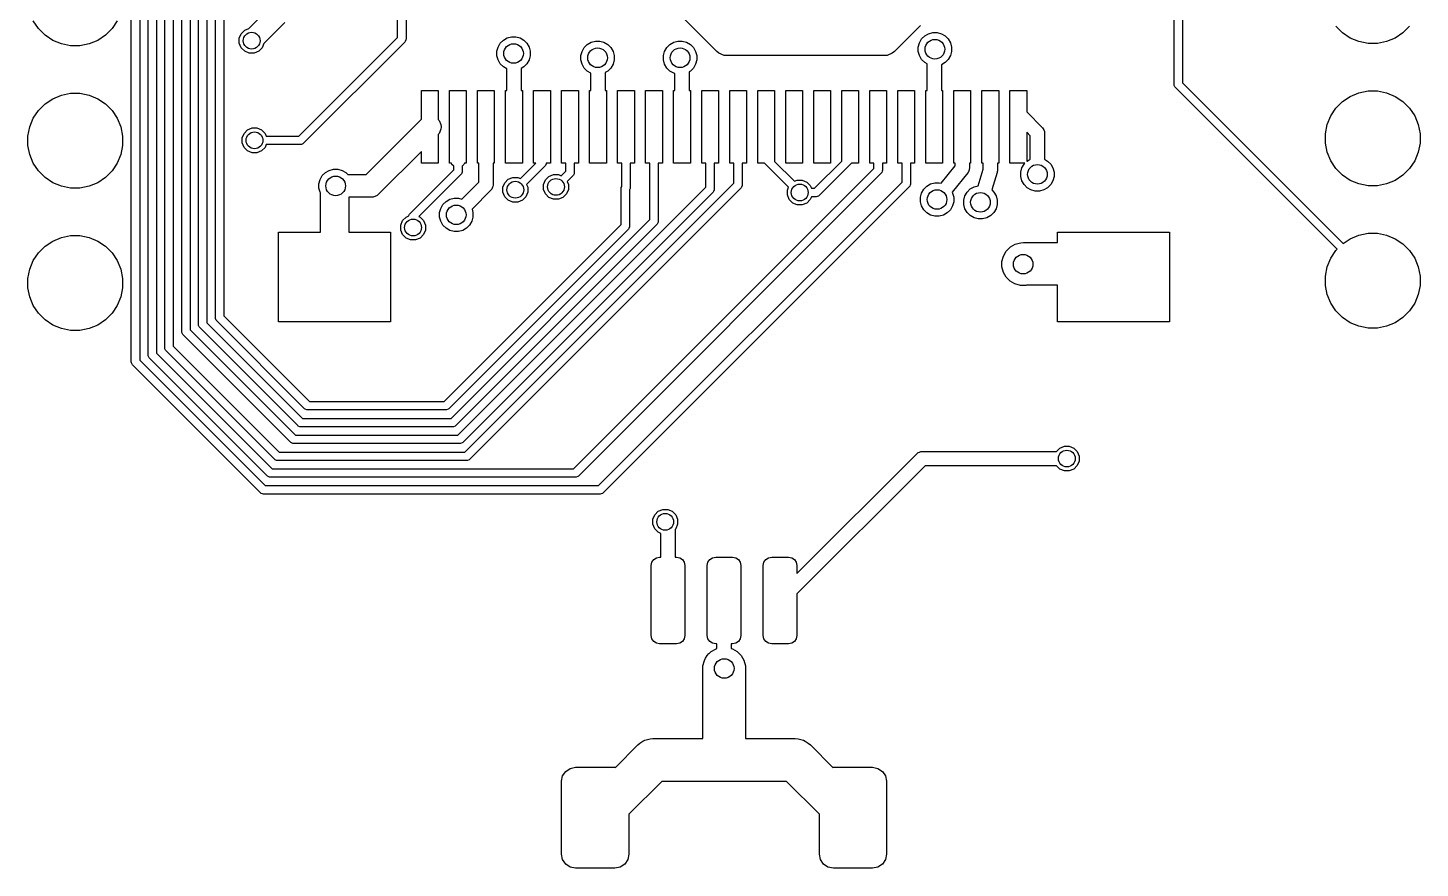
# Model space of a CAD drawing. Header units: inches. Extents: x 5.12 to 6.12, y -4.12 to -1.79.
# Drawn here: x 5.143 to 6.121, y -4.121 to -3.531 of the extents above; entities that cross this region are included whole.
import ezdxf

# ---------------------------------------------------------------- set-up
doc = ezdxf.new("R2010")
doc.units = ezdxf.units.IN
doc.header["$MEASUREMENT"] = 0
doc.layers.add('F.Cu', color=13, linetype='CONTINUOUS', true_color=0xc83434)

msp = doc.modelspace()

# ---------------------------------------------------------------- linework, layer by layer
at = {"layer": 'F.Cu', "linetype": 'CONTINUOUS'}
for p, q in [((5.21543, -3.76563), (5.21543, -3.11732)), ((5.22133, -3.11855), (5.22133, -3.7644)), ((5.22724, -3.76073), (5.22724, -3.12222)), ((5.23315, -3.12344), (5.23315, -3.75951)), ((5.23905, -3.75584), (5.23905, -3.12711)), ((5.24496, -3.12833), (5.24496, -3.75462)), ((5.25086, -3.74437), (5.25086, -3.15709)), ((5.25677, -3.15831), (5.25677, -3.74314)), ((5.26267, -3.73947), (5.26267, -3.16941)), ((5.26858, -3.17064), (5.26858, -3.73825)), ((5.27448, -3.73458), (5.27448, -3.19383)), ((5.28039, -3.19505), (5.28039, -3.73336)), ((5.40252, -3.53767), (5.40252, -3.39653)), ((5.40843, -3.39775), (5.40843, -3.5389)), ((5.94805, -3.57081), (5.94805, -3.40222)), ((5.95395, -3.401), (5.95395, -3.56959)), ((5.29795, -3.53145), (5.32339, -3.50601)), ((5.6268, -3.54759), (5.58309, -3.50388)), ((5.15019, -3.53149), (5.14655, -3.52603)), ((5.20557, -3.52603), (5.20193, -3.53149)), ((5.32339, -3.52722), (5.30855, -3.54205)), ((5.76988, -3.52929), (5.75159, -3.54759)), ((6.06637, -3.53447), (6.06173, -3.52984)), ((6.11347, -3.52984), (6.10883, -3.53447)), ((5.15483, -3.53613), (5.15019, -3.53149)), ((5.16028, -3.53977), (5.15483, -3.53613)), ((5.16634, -3.54228), (5.16028, -3.53977)), ((5.19183, -3.53977), (5.18577, -3.54228)), ((5.19729, -3.53613), (5.19183, -3.53977)), ((5.20193, -3.53149), (5.19729, -3.53613)), ((5.29131, -3.53827), (5.29263, -3.53508)), ((5.29131, -3.54173), (5.29131, -3.53827)), ((5.29263, -3.53508), (5.29508, -3.53263)), ((5.29508, -3.53263), (5.29795, -3.53145)), ((5.33315, -3.60705), (5.40252, -3.53767)), ((5.40793, -3.54054), (5.40756, -3.54099)), ((5.40837, -3.53947), (5.40793, -3.54054)), ((5.40843, -3.5389), (5.40837, -3.53947)), ((5.47463, -3.54181), (5.47681, -3.53963)), ((5.47681, -3.53963), (5.47948, -3.53809)), ((5.47948, -3.53809), (5.48246, -3.53729)), ((5.48246, -3.53729), (5.48554, -3.53729)), ((5.48554, -3.53729), (5.48852, -3.53809)), ((5.48852, -3.53809), (5.49119, -3.53963)), ((5.49119, -3.53963), (5.49337, -3.54181)), ((5.53848, -3.54109), (5.54146, -3.54029)), ((5.54146, -3.54029), (5.54454, -3.54029)), ((5.54454, -3.54029), (5.54752, -3.54109)), ((5.59648, -3.54109), (5.59946, -3.54029)), ((5.59946, -3.54029), (5.60254, -3.54029)), ((5.60254, -3.54029), (5.60552, -3.54109)), ((5.76909, -3.54148), (5.77063, -3.53881)), ((5.77063, -3.53881), (5.77281, -3.53663)), ((5.77281, -3.53663), (5.77548, -3.53509)), ((5.77548, -3.53509), (5.77846, -3.53429)), ((5.77846, -3.53429), (5.78154, -3.53429)), ((5.78154, -3.53429), (5.78452, -3.53509)), ((5.78452, -3.53509), (5.78719, -3.53663)), ((5.78719, -3.53663), (5.78937, -3.53881)), ((5.78937, -3.53881), (5.79091, -3.54148)), ((6.07182, -3.53812), (6.06637, -3.53447)), ((6.07788, -3.54063), (6.07182, -3.53812)), ((6.08432, -3.54191), (6.07788, -3.54063)), ((6.09731, -3.54063), (6.09088, -3.54191)), ((6.10337, -3.53812), (6.09731, -3.54063)), ((6.10883, -3.53447), (6.10337, -3.53812)), ((5.17278, -3.54356), (5.16634, -3.54228)), ((5.17934, -3.54356), (5.17278, -3.54356)), ((5.18577, -3.54228), (5.17934, -3.54356)), ((5.29263, -3.54492), (5.29131, -3.54173)), ((5.29508, -3.54737), (5.29263, -3.54492)), ((5.29827, -3.54869), (5.29508, -3.54737)), ((5.30173, -3.54869), (5.29827, -3.54869)), ((5.30492, -3.54737), (5.30173, -3.54869)), ((5.30737, -3.54492), (5.30492, -3.54737)), ((5.30855, -3.54205), (5.30737, -3.54492)), ((5.40756, -3.54099), (5.33646, -3.61209)), ((5.47229, -3.54746), (5.47309, -3.54448)), ((5.47229, -3.55054), (5.47229, -3.54746)), ((5.47309, -3.55352), (5.47229, -3.55054)), ((5.47309, -3.54448), (5.47463, -3.54181)), ((5.49337, -3.54181), (5.49491, -3.54448)), ((5.49491, -3.54448), (5.49571, -3.54746)), ((5.49571, -3.55054), (5.49491, -3.55352)), ((5.49571, -3.54746), (5.49571, -3.55054)), ((5.53129, -3.55046), (5.53209, -3.54748)), ((5.53129, -3.55354), (5.53129, -3.55046)), ((5.53209, -3.54748), (5.53363, -3.54481)), ((5.53363, -3.54481), (5.53581, -3.54263)), ((5.53581, -3.54263), (5.53848, -3.54109)), ((5.54752, -3.54109), (5.55019, -3.54263)), ((5.55019, -3.54263), (5.55237, -3.54481)), ((5.55237, -3.54481), (5.55391, -3.54748)), ((5.55391, -3.54748), (5.55471, -3.55046)), ((5.55471, -3.55046), (5.55471, -3.55354)), ((5.58929, -3.55046), (5.59009, -3.54748)), ((5.58929, -3.55354), (5.58929, -3.55046)), ((5.59009, -3.54748), (5.59163, -3.54481)), ((5.59163, -3.54481), (5.59381, -3.54263)), ((5.59381, -3.54263), (5.59648, -3.54109)), ((5.60552, -3.54109), (5.60819, -3.54263)), ((5.60819, -3.54263), (5.61037, -3.54481)), ((5.61037, -3.54481), (5.61191, -3.54748)), ((5.61191, -3.54748), (5.61271, -3.55046)), ((5.61271, -3.55046), (5.61271, -3.55354)), ((5.62831, -3.54883), (5.6268, -3.54759)), ((5.63192, -3.55033), (5.62831, -3.54883)), ((5.63387, -3.55052), (5.63192, -3.55033)), ((5.684, -3.55052), (5.63387, -3.55052)), ((5.74452, -3.55052), (5.684, -3.55052)), ((5.74647, -3.55033), (5.74452, -3.55052)), ((5.75007, -3.54883), (5.74647, -3.55033)), ((5.75159, -3.54759), (5.75007, -3.54883)), ((5.75007, -3.54883), (5.75007, -3.54883)), ((5.76829, -3.54446), (5.76909, -3.54148)), ((5.76829, -3.54754), (5.76829, -3.54446)), ((5.76909, -3.55052), (5.76829, -3.54754)), ((5.77063, -3.55319), (5.76909, -3.55052)), ((5.79091, -3.55052), (5.78937, -3.55319)), ((5.79091, -3.54148), (5.79171, -3.54446)), ((5.79171, -3.54754), (5.79091, -3.55052)), ((5.79171, -3.54446), (5.79171, -3.54754)), ((6.09088, -3.54191), (6.08432, -3.54191)), ((5.47463, -3.55619), (5.47309, -3.55352)), ((5.47681, -3.55837), (5.47463, -3.55619)), ((5.47925, -3.55978), (5.47681, -3.55837)), ((5.47925, -3.57494), (5.47925, -3.55978)), ((5.49119, -3.55837), (5.48925, -3.55949)), ((5.48925, -3.55949), (5.48925, -3.57494)), ((5.49337, -3.55619), (5.49119, -3.55837)), ((5.49491, -3.55352), (5.49337, -3.55619)), ((5.53209, -3.55652), (5.53129, -3.55354)), ((5.53363, -3.55919), (5.53209, -3.55652)), ((5.53581, -3.56137), (5.53363, -3.55919)), ((5.55237, -3.55919), (5.55019, -3.56137)), ((5.55391, -3.55652), (5.55237, -3.55919)), ((5.55471, -3.55354), (5.55391, -3.55652)), ((5.59009, -3.55652), (5.58929, -3.55354)), ((5.59163, -3.55919), (5.59009, -3.55652)), ((5.59381, -3.56137), (5.59163, -3.55919)), ((5.61037, -3.55919), (5.60819, -3.56137)), ((5.61191, -3.55652), (5.61037, -3.55919)), ((5.61271, -3.55354), (5.61191, -3.55652)), ((5.77281, -3.55537), (5.77063, -3.55319)), ((5.77453, -3.55636), (5.77281, -3.55537)), ((5.77453, -3.57494), (5.77453, -3.55636)), ((5.78719, -3.55537), (5.78453, -3.55691)), ((5.78453, -3.55691), (5.78453, -3.57494)), ((5.78937, -3.55319), (5.78719, -3.55537)), ((5.53831, -3.56281), (5.53581, -3.56137)), ((5.53831, -3.57494), (5.53831, -3.56281)), ((5.55019, -3.56137), (5.54831, -3.56246)), ((5.54831, -3.56246), (5.54831, -3.57494)), ((5.59648, -3.56291), (5.59381, -3.56137)), ((5.59736, -3.56315), (5.59648, -3.56291)), ((5.59736, -3.57494), (5.59736, -3.56315)), ((5.60819, -3.56137), (5.60736, -3.56185)), ((5.60736, -3.56185), (5.60736, -3.57494)), ((5.95395, -3.56959), (6.06681, -3.68244)), ((5.16028, -3.58075), (5.16634, -3.57824)), ((5.16634, -3.57824), (5.17278, -3.57696)), ((5.17278, -3.57696), (5.17934, -3.57696)), ((5.17934, -3.57696), (5.18577, -3.57824)), ((5.18577, -3.57824), (5.19183, -3.58075)), ((5.41929, -3.59512), (5.41929, -3.57494)), ((5.41929, -3.57494), (5.4311, -3.57494)), ((5.4311, -3.57494), (5.4311, -3.59547)), ((5.43898, -3.62612), (5.43898, -3.57494)), ((5.43898, -3.57494), (5.45079, -3.57494)), ((5.45079, -3.57494), (5.45079, -3.62612)), ((5.45866, -3.62612), (5.45866, -3.57494)), ((5.45866, -3.57494), (5.47047, -3.57494)), ((5.47047, -3.57494), (5.47047, -3.62612)), ((5.47835, -3.62612), (5.47835, -3.57494)), ((5.47835, -3.57494), (5.47925, -3.57494)), ((5.48925, -3.57494), (5.49016, -3.57494)), ((5.49016, -3.57494), (5.49016, -3.62612)), ((5.49803, -3.62612), (5.49803, -3.57494)), ((5.49803, -3.57494), (5.50984, -3.57494)), ((5.50984, -3.57494), (5.50984, -3.62612)), ((5.51772, -3.62612), (5.51772, -3.57494)), ((5.51772, -3.57494), (5.52953, -3.57494)), ((5.52953, -3.57494), (5.52953, -3.62612)), ((5.5374, -3.62612), (5.5374, -3.57494)), ((5.5374, -3.57494), (5.53831, -3.57494)), ((5.54831, -3.57494), (5.54921, -3.57494)), ((5.54921, -3.57494), (5.54921, -3.62612)), ((5.55709, -3.62612), (5.55709, -3.57494)), ((5.55709, -3.57494), (5.5689, -3.57494)), ((5.5689, -3.57494), (5.5689, -3.62612)), ((5.57677, -3.62612), (5.57677, -3.57494)), ((5.57677, -3.57494), (5.58858, -3.57494)), ((5.58858, -3.57494), (5.58858, -3.62612)), ((5.59646, -3.62612), (5.59646, -3.57494)), ((5.59646, -3.57494), (5.59736, -3.57494)), ((5.60736, -3.57494), (5.60827, -3.57494)), ((5.60827, -3.57494), (5.60827, -3.62612)), ((5.61614, -3.62612), (5.61614, -3.57494)), ((5.61614, -3.57494), (5.62795, -3.57494)), ((5.62795, -3.57494), (5.62795, -3.62612)), ((5.63583, -3.62612), (5.63583, -3.57494)), ((5.63583, -3.57494), (5.64764, -3.57494)), ((5.64764, -3.57494), (5.64764, -3.62612)), ((5.65551, -3.62612), (5.65551, -3.57494)), ((5.65551, -3.57494), (5.66732, -3.57494)), ((5.66732, -3.57494), (5.66732, -3.62476)), ((5.6752, -3.62612), (5.6752, -3.57494)), ((5.6752, -3.57494), (5.68701, -3.57494)), ((5.68701, -3.57494), (5.68701, -3.62612)), ((5.69488, -3.62612), (5.69488, -3.57494)), ((5.69488, -3.57494), (5.70669, -3.57494)), ((5.70669, -3.57494), (5.70669, -3.62612)), ((5.71457, -3.62454), (5.71457, -3.57494)), ((5.71457, -3.57494), (5.72638, -3.57494)), ((5.72638, -3.57494), (5.72638, -3.62612)), ((5.73425, -3.62612), (5.73425, -3.57494)), ((5.73425, -3.57494), (5.74606, -3.57494)), ((5.74606, -3.57494), (5.74606, -3.62612)), ((5.75394, -3.62612), (5.75394, -3.57494)), ((5.75394, -3.57494), (5.76575, -3.57494)), ((5.76575, -3.57494), (5.76575, -3.62612)), ((5.77362, -3.62612), (5.77362, -3.57494)), ((5.77362, -3.57494), (5.77453, -3.57494)), ((5.78453, -3.57494), (5.78543, -3.57494)), ((5.78543, -3.57494), (5.78543, -3.62612)), ((5.79331, -3.62612), (5.79331, -3.57494)), ((5.79331, -3.57494), (5.80512, -3.57494)), ((5.80512, -3.57494), (5.80512, -3.62612)), ((5.81299, -3.62612), (5.81299, -3.57494)), ((5.81299, -3.57494), (5.8248, -3.57494)), ((5.8248, -3.57494), (5.8248, -3.62612)), ((5.83268, -3.62612), (5.83268, -3.57494)), ((5.83268, -3.57494), (5.84449, -3.57494)), ((5.84449, -3.57494), (5.84449, -3.59009)), ((5.9481, -3.57139), (5.94805, -3.57081)), ((5.94854, -3.57245), (5.9481, -3.57139)), ((5.94891, -3.5729), (5.94854, -3.57245)), ((6.06256, -3.68655), (5.94891, -3.5729)), ((6.06637, -3.58274), (6.07182, -3.57909)), ((6.07182, -3.57909), (6.07788, -3.57658)), ((6.07788, -3.57658), (6.08432, -3.5753)), ((6.08432, -3.5753), (6.09088, -3.5753)), ((6.09088, -3.5753), (6.09731, -3.57658)), ((6.09731, -3.57658), (6.10337, -3.57909)), ((6.10337, -3.57909), (6.10883, -3.58274)), ((5.14655, -3.59448), (5.15019, -3.58903)), ((5.15019, -3.58903), (5.15483, -3.58439)), ((5.15483, -3.58439), (5.16028, -3.58075)), ((5.19183, -3.58075), (5.19729, -3.58439)), ((5.19729, -3.58439), (5.20193, -3.58903)), ((5.20193, -3.58903), (5.20557, -3.59448)), ((6.05809, -3.59283), (6.06173, -3.58738)), ((6.06173, -3.58738), (6.06637, -3.58274)), ((6.10883, -3.58274), (6.11347, -3.58738)), ((6.11347, -3.58738), (6.11711, -3.59283)), ((5.14404, -3.60054), (5.14655, -3.59448)), ((5.20557, -3.59448), (5.20808, -3.60054)), ((5.38041, -3.634), (5.41929, -3.59512)), ((5.4311, -3.59547), (5.43172, -3.59609)), ((5.43172, -3.59609), (5.43292, -3.59897)), ((5.43292, -3.59897), (5.43307, -3.60053)), ((5.84449, -3.59009), (5.85555, -3.60116)), ((6.05429, -3.60533), (6.05557, -3.59889)), ((6.05557, -3.59889), (6.05809, -3.59283)), ((6.11711, -3.59283), (6.11962, -3.59889)), ((6.11962, -3.59889), (6.1209, -3.60533)), ((5.14276, -3.60698), (5.14404, -3.60054)), ((5.14276, -3.61354), (5.14276, -3.60698)), ((5.20808, -3.60054), (5.20936, -3.60698)), ((5.20936, -3.60698), (5.20936, -3.61354)), ((5.29331, -3.60827), (5.29463, -3.60508)), ((5.29331, -3.61173), (5.29331, -3.60827)), ((5.29463, -3.60508), (5.29708, -3.60263)), ((5.29708, -3.60263), (5.30027, -3.60131)), ((5.30027, -3.60131), (5.30373, -3.60131)), ((5.30373, -3.60131), (5.30692, -3.60263)), ((5.30692, -3.60263), (5.30937, -3.60508)), ((5.30937, -3.60508), (5.31018, -3.60705)), ((5.31018, -3.60705), (5.33315, -3.60705)), ((5.43172, -3.6051), (5.4311, -3.60586)), ((5.4311, -3.60586), (5.4311, -3.62612)), ((5.43292, -3.60222), (5.43172, -3.6051)), ((5.43307, -3.60066), (5.43292, -3.60222)), ((5.43292, -3.60222), (5.43292, -3.60222)), ((5.43307, -3.60053), (5.43307, -3.60066)), ((5.84702, -3.60676), (5.84449, -3.60424)), ((5.84449, -3.60424), (5.84449, -3.62485)), ((5.84702, -3.62325), (5.84702, -3.60676)), ((5.85555, -3.60116), (5.85617, -3.60192)), ((5.85617, -3.60192), (5.85647, -3.60263)), ((5.85647, -3.60263), (5.85692, -3.60372)), ((5.85692, -3.60372), (5.85702, -3.60469)), ((5.85702, -3.60469), (5.85702, -3.62325)), ((6.05429, -3.61189), (6.05429, -3.60533)), ((6.1209, -3.60533), (6.1209, -3.61189)), ((5.14404, -3.61997), (5.14276, -3.61354)), ((5.20936, -3.61354), (5.20808, -3.61997)), ((5.29463, -3.61492), (5.29331, -3.61173)), ((5.29708, -3.61737), (5.29463, -3.61492)), ((5.30027, -3.61869), (5.29708, -3.61737)), ((5.30373, -3.61869), (5.30027, -3.61869)), ((5.30692, -3.61737), (5.30373, -3.61869)), ((5.30937, -3.61492), (5.30692, -3.61737)), ((5.31018, -3.61295), (5.30937, -3.61492)), ((5.33437, -3.61295), (5.31018, -3.61295)), ((5.33495, -3.6129), (5.33437, -3.61295)), ((5.33601, -3.61246), (5.33495, -3.6129)), ((5.33646, -3.61209), (5.33601, -3.61246)), ((5.41929, -3.61775), (5.38938, -3.64766)), ((5.41929, -3.62612), (5.41929, -3.61775)), ((6.05557, -3.61832), (6.05429, -3.61189)), ((6.05809, -3.62438), (6.05557, -3.61832)), ((6.11962, -3.61832), (6.11711, -3.62438)), ((6.1209, -3.61189), (6.11962, -3.61832)), ((5.14655, -3.62603), (5.14404, -3.61997)), ((5.15019, -3.63149), (5.14655, -3.62603)), ((5.20557, -3.62603), (5.20193, -3.63149)), ((5.20808, -3.61997), (5.20557, -3.62603)), ((5.4311, -3.62612), (5.41929, -3.62612)), ((5.44034, -3.62612), (5.43898, -3.62612)), ((5.44072, -3.62705), (5.44034, -3.62612)), ((5.44193, -3.62826), (5.44072, -3.62705)), ((5.44193, -3.63074), (5.44193, -3.62826)), ((5.44904, -3.62705), (5.44783, -3.62826)), ((5.44783, -3.62826), (5.44783, -3.63196)), ((5.44942, -3.62612), (5.44904, -3.62705)), ((5.45079, -3.62612), (5.44942, -3.62612)), ((5.45957, -3.62612), (5.45866, -3.62612)), ((5.45957, -3.63944), (5.45957, -3.62612)), ((5.47047, -3.62612), (5.46957, -3.62612)), ((5.46957, -3.62612), (5.46957, -3.64151)), ((5.49016, -3.62612), (5.47835, -3.62612)), ((5.48893, -3.63681), (5.49962, -3.62612)), ((5.50602, -3.62807), (5.49311, -3.64099)), ((5.49962, -3.62612), (5.49803, -3.62612)), ((5.50639, -3.62762), (5.50602, -3.62807)), ((5.50683, -3.62656), (5.50639, -3.62762)), ((5.50688, -3.62612), (5.50683, -3.62656)), ((5.50984, -3.62612), (5.50688, -3.62612)), ((5.52067, -3.62612), (5.51772, -3.62612)), ((5.52067, -3.63165), (5.52067, -3.62612)), ((5.52953, -3.62612), (5.52657, -3.62612)), ((5.52657, -3.62612), (5.52657, -3.63287)), ((5.54921, -3.62612), (5.5374, -3.62612)), ((5.56004, -3.62612), (5.55709, -3.62612)), ((5.56004, -3.64236), (5.56004, -3.62612)), ((5.5689, -3.62612), (5.56594, -3.62612)), ((5.56594, -3.62612), (5.56594, -3.64336)), ((5.57972, -3.62612), (5.57677, -3.62612)), ((5.57972, -3.66565), (5.57972, -3.62612)), ((5.58858, -3.62612), (5.58563, -3.62612)), ((5.58563, -3.62612), (5.58563, -3.66687)), ((5.60827, -3.62612), (5.59646, -3.62612)), ((5.61909, -3.62612), (5.61614, -3.62612)), ((5.61909, -3.64299), (5.61909, -3.62612)), ((5.62795, -3.62612), (5.625, -3.62612)), ((5.625, -3.62612), (5.625, -3.64421)), ((5.63878, -3.62612), (5.63583, -3.62612)), ((5.63878, -3.64), (5.63878, -3.62612)), ((5.64764, -3.62612), (5.64469, -3.62612)), ((5.64469, -3.62612), (5.64469, -3.64123)), ((5.66033, -3.62612), (5.65551, -3.62612)), ((5.67717, -3.64296), (5.66033, -3.62612)), ((5.66732, -3.62476), (5.68134, -3.63878)), ((5.68701, -3.62612), (5.6752, -3.62612)), ((5.70669, -3.62612), (5.69488, -3.62612)), ((5.69541, -3.6437), (5.71457, -3.62454)), ((5.72134, -3.62612), (5.69872, -3.64874)), ((5.72638, -3.62612), (5.72134, -3.62612)), ((5.7372, -3.62612), (5.73425, -3.62612)), ((5.7372, -3.62975), (5.7372, -3.62612)), ((5.74606, -3.62612), (5.74311, -3.62612)), ((5.74311, -3.62612), (5.74311, -3.63097)), ((5.75689, -3.62612), (5.75394, -3.62612)), ((5.75689, -3.63929), (5.75689, -3.62612)), ((5.76575, -3.62612), (5.7628, -3.62612)), ((5.7628, -3.62612), (5.7628, -3.64051)), ((5.78543, -3.62612), (5.77362, -3.62612)), ((5.7843, -3.6402), (5.79421, -3.62801)), ((5.79421, -3.62612), (5.79331, -3.62612)), ((5.79421, -3.62801), (5.79421, -3.62612)), ((5.80512, -3.62612), (5.80421, -3.62612)), ((5.80421, -3.62612), (5.80421, -3.62979)), ((5.8139, -3.62612), (5.81299, -3.62612)), ((5.8139, -3.63036), (5.8139, -3.62612)), ((5.8248, -3.62612), (5.8239, -3.62612)), ((5.8239, -3.62612), (5.8239, -3.63112)), ((5.84322, -3.62612), (5.83268, -3.62612)), ((5.8411, -3.62937), (5.84265, -3.6267)), ((5.84265, -3.6267), (5.84322, -3.62612)), ((5.84449, -3.62485), (5.84483, -3.62452)), ((5.84483, -3.62452), (5.84702, -3.62325)), ((5.85702, -3.62325), (5.85921, -3.62452)), ((5.85921, -3.62452), (5.86139, -3.6267)), ((5.86139, -3.6267), (5.86293, -3.62937)), ((6.06173, -3.62984), (6.05809, -3.62438)), ((6.11711, -3.62438), (6.11347, -3.62984)), ((5.15483, -3.63613), (5.15019, -3.63149)), ((5.16028, -3.63977), (5.15483, -3.63613)), ((5.19729, -3.63613), (5.19183, -3.63977)), ((5.20193, -3.63149), (5.19729, -3.63613)), ((5.34729, -3.64046), (5.34809, -3.63748)), ((5.34809, -3.63748), (5.34963, -3.63481)), ((5.34963, -3.63481), (5.35181, -3.63263)), ((5.35181, -3.63263), (5.35448, -3.63109)), ((5.35448, -3.63109), (5.35746, -3.63029)), ((5.35746, -3.63029), (5.36054, -3.63029)), ((5.36054, -3.63029), (5.36352, -3.63109)), ((5.36352, -3.63109), (5.36619, -3.63263)), ((5.36619, -3.63263), (5.36756, -3.634)), ((5.36756, -3.634), (5.38041, -3.634)), ((5.4113, -3.66137), (5.44193, -3.63074)), ((5.44697, -3.63405), (5.41747, -3.66355)), ((5.44734, -3.6336), (5.44697, -3.63405)), ((5.44765, -3.63285), (5.44734, -3.6336)), ((5.44778, -3.63254), (5.44765, -3.63285)), ((5.44783, -3.63196), (5.44778, -3.63254)), ((5.47787, -3.63976), (5.48031, -3.63732)), ((5.48031, -3.63732), (5.48351, -3.636)), ((5.48351, -3.636), (5.48696, -3.636)), ((5.48696, -3.636), (5.48893, -3.63681)), ((5.50509, -3.64099), (5.50641, -3.6378)), ((5.50641, -3.6378), (5.50886, -3.63535)), ((5.50886, -3.63535), (5.51205, -3.63403)), ((5.51205, -3.63403), (5.51551, -3.63403)), ((5.51551, -3.63403), (5.51748, -3.63484)), ((5.51748, -3.63484), (5.52067, -3.63165)), ((5.52571, -3.63496), (5.52165, -3.63902)), ((5.52608, -3.63451), (5.52571, -3.63496)), ((5.52652, -3.63345), (5.52608, -3.63451)), ((5.5262, -3.84075), (5.7372, -3.62975)), ((5.52657, -3.63287), (5.52652, -3.63345)), ((5.74225, -3.63306), (5.52951, -3.84579)), ((5.68134, -3.63878), (5.68331, -3.63797)), ((5.68331, -3.63797), (5.68677, -3.63797)), ((5.68677, -3.63797), (5.68996, -3.63929)), ((5.74261, -3.63261), (5.74225, -3.63306)), ((5.74305, -3.63154), (5.74261, -3.63261)), ((5.74311, -3.63097), (5.74305, -3.63154)), ((5.80309, -3.63294), (5.79208, -3.64649)), ((5.80328, -3.63265), (5.80309, -3.63294)), ((5.80337, -3.63257), (5.80328, -3.63265)), ((5.80342, -3.63245), (5.80337, -3.63257)), ((5.80363, -3.63212), (5.80342, -3.63245)), ((5.80384, -3.63143), (5.80363, -3.63212)), ((5.80412, -3.63076), (5.80384, -3.63143)), ((5.80415, -3.63038), (5.80412, -3.63076)), ((5.80419, -3.63026), (5.80415, -3.63038)), ((5.80421, -3.62979), (5.80418, -3.63014)), ((5.80418, -3.63014), (5.80419, -3.63026)), ((5.81037, -3.64186), (5.8139, -3.63036)), ((5.82368, -3.63258), (5.8199, -3.64488)), ((5.82375, -3.63221), (5.82368, -3.63258)), ((5.8238, -3.63209), (5.82375, -3.63221)), ((5.82382, -3.63185), (5.8238, -3.63209)), ((5.82387, -3.63162), (5.82382, -3.63185)), ((5.8239, -3.63112), (5.82386, -3.6315)), ((5.82386, -3.6315), (5.82387, -3.63162)), ((5.84031, -3.63235), (5.8411, -3.62937)), ((5.84031, -3.63543), (5.84031, -3.63235)), ((5.8411, -3.63841), (5.84031, -3.63543)), ((5.84265, -3.64108), (5.8411, -3.63841)), ((5.86293, -3.63841), (5.86139, -3.64108)), ((5.86293, -3.62937), (5.86373, -3.63235)), ((5.86373, -3.63543), (5.86293, -3.63841)), ((5.86373, -3.63235), (5.86373, -3.63543)), ((6.06637, -3.63447), (6.06173, -3.62984)), ((6.07182, -3.63812), (6.06637, -3.63447)), ((6.07788, -3.64063), (6.07182, -3.63812)), ((6.10337, -3.63812), (6.09731, -3.64063)), ((6.10883, -3.63447), (6.10337, -3.63812)), ((6.11347, -3.62984), (6.10883, -3.63447)), ((5.16634, -3.64228), (5.16028, -3.63977)), ((5.17278, -3.64356), (5.16634, -3.64228)), ((5.17934, -3.64356), (5.17278, -3.64356)), ((5.18577, -3.64228), (5.17934, -3.64356)), ((5.19183, -3.63977), (5.18577, -3.64228)), ((5.34729, -3.64354), (5.34729, -3.64046)), ((5.34809, -3.64652), (5.34729, -3.64354)), ((5.34827, -3.64683), (5.34809, -3.64652)), ((5.34827, -3.67455), (5.34827, -3.64683)), ((5.38938, -3.64766), (5.38817, -3.64865)), ((5.44495, -3.81713), (5.61909, -3.64299)), ((5.44772, -3.65129), (5.45957, -3.63944)), ((5.62414, -3.6463), (5.44826, -3.82217)), ((5.44985, -3.82894), (5.63878, -3.64)), ((5.64382, -3.64331), (5.45316, -3.83398)), ((5.4681, -3.64504), (5.45479, -3.65836)), ((5.46872, -3.64429), (5.4681, -3.64504)), ((5.46927, -3.64296), (5.46872, -3.64429)), ((5.46872, -3.64429), (5.46872, -3.64429)), ((5.46947, -3.64248), (5.46927, -3.64296)), ((5.46957, -3.64151), (5.46947, -3.64248)), ((5.46947, -3.64248), (5.46947, -3.64248)), ((5.47655, -3.64296), (5.47787, -3.63976)), ((5.47655, -3.64641), (5.47655, -3.64296)), ((5.47787, -3.64961), (5.47655, -3.64641)), ((5.49392, -3.64641), (5.4926, -3.64961)), ((5.49311, -3.64099), (5.49392, -3.64296)), ((5.49392, -3.64296), (5.49392, -3.64641)), ((5.50509, -3.64444), (5.50509, -3.64099)), ((5.50641, -3.64764), (5.50509, -3.64444)), ((5.50886, -3.65008), (5.50641, -3.64764)), ((5.52114, -3.64764), (5.5187, -3.65008)), ((5.52247, -3.64444), (5.52114, -3.64764)), ((5.52165, -3.63902), (5.52247, -3.64099)), ((5.52247, -3.64099), (5.52247, -3.64444)), ((5.54362, -3.85256), (5.75689, -3.63929)), ((5.76193, -3.6426), (5.54693, -3.8576)), ((5.55965, -3.64375), (5.5597, -3.64318)), ((5.55965, -3.66903), (5.55965, -3.64375)), ((5.5597, -3.64318), (5.56004, -3.64236)), ((5.56589, -3.64394), (5.56555, -3.64475)), ((5.56555, -3.64475), (5.56555, -3.67025)), ((5.56594, -3.64336), (5.56589, -3.64394)), ((5.6245, -3.64585), (5.62414, -3.6463)), ((5.62494, -3.64478), (5.6245, -3.64585)), ((5.625, -3.64421), (5.62494, -3.64478)), ((5.64419, -3.64287), (5.64382, -3.64331)), ((5.64463, -3.6418), (5.64419, -3.64287)), ((5.64469, -3.64123), (5.64463, -3.6418)), ((5.67635, -3.64493), (5.67717, -3.64296)), ((5.67635, -3.64838), (5.67635, -3.64493)), ((5.67767, -3.65157), (5.67635, -3.64838)), ((5.68996, -3.63929), (5.6924, -3.64173)), ((5.6924, -3.64173), (5.69322, -3.6437)), ((5.69322, -3.6437), (5.69541, -3.6437)), ((5.7623, -3.64215), (5.76193, -3.6426)), ((5.76265, -3.6413), (5.7623, -3.64215)), ((5.76274, -3.64109), (5.76265, -3.6413)), ((5.7628, -3.64051), (5.76274, -3.64109)), ((5.76979, -3.65003), (5.77058, -3.64705)), ((5.77058, -3.64705), (5.77213, -3.64438)), ((5.77213, -3.64438), (5.77431, -3.6422)), ((5.77431, -3.6422), (5.77698, -3.64066)), ((5.77698, -3.64066), (5.77995, -3.63986)), ((5.77995, -3.63986), (5.78304, -3.63986)), ((5.78304, -3.63986), (5.7843, -3.6402)), ((5.79208, -3.64649), (5.79241, -3.64705)), ((5.79241, -3.64705), (5.79321, -3.65003)), ((5.8011, -3.64902), (5.80264, -3.64635)), ((5.80264, -3.64635), (5.80482, -3.64417)), ((5.80482, -3.64417), (5.80749, -3.64263)), ((5.80749, -3.64263), (5.81037, -3.64186)), ((5.8199, -3.64488), (5.82138, -3.64635)), ((5.82138, -3.64635), (5.82292, -3.64902)), ((5.84483, -3.64326), (5.84265, -3.64108)), ((5.8475, -3.6448), (5.84483, -3.64326)), ((5.85047, -3.6456), (5.8475, -3.6448)), ((5.85356, -3.6456), (5.85047, -3.6456)), ((5.85654, -3.6448), (5.85356, -3.6456)), ((5.85921, -3.64326), (5.85654, -3.6448)), ((5.86139, -3.64108), (5.85921, -3.64326)), ((6.08432, -3.64191), (6.07788, -3.64063)), ((6.09088, -3.64191), (6.08432, -3.64191)), ((6.09731, -3.64063), (6.09088, -3.64191)), ((5.38373, -3.65), (5.36827, -3.65)), ((5.36827, -3.65), (5.36827, -3.67455)), ((5.38529, -3.64985), (5.38373, -3.65)), ((5.38817, -3.64865), (5.38529, -3.64985)), ((5.38529, -3.64985), (5.38529, -3.64985)), ((5.43202, -3.6608), (5.43282, -3.65782)), ((5.43282, -3.65782), (5.43436, -3.65515)), ((5.43436, -3.65515), (5.43654, -3.65297)), ((5.43654, -3.65297), (5.43921, -3.65143)), ((5.43921, -3.65143), (5.44219, -3.65063)), ((5.44219, -3.65063), (5.44527, -3.65063)), ((5.44527, -3.65063), (5.44772, -3.65129)), ((5.48031, -3.65205), (5.47787, -3.64961)), ((5.48351, -3.65337), (5.48031, -3.65205)), ((5.48696, -3.65337), (5.48351, -3.65337)), ((5.49016, -3.65205), (5.48696, -3.65337)), ((5.4926, -3.64961), (5.49016, -3.65205)), ((5.51205, -3.6514), (5.50886, -3.65008)), ((5.51551, -3.6514), (5.51205, -3.6514)), ((5.5187, -3.65008), (5.51551, -3.6514)), ((5.68012, -3.65402), (5.67767, -3.65157)), ((5.68331, -3.65534), (5.68012, -3.65402)), ((5.68677, -3.65534), (5.68331, -3.65534)), ((5.68996, -3.65402), (5.68677, -3.65534)), ((5.6924, -3.65157), (5.68996, -3.65402)), ((5.69322, -3.64961), (5.6924, -3.65157)), ((5.69663, -3.64961), (5.69322, -3.64961)), ((5.69721, -3.64955), (5.69663, -3.64961)), ((5.69827, -3.64911), (5.69721, -3.64955)), ((5.69872, -3.64874), (5.69827, -3.64911)), ((5.76979, -3.65312), (5.76979, -3.65003)), ((5.77058, -3.65609), (5.76979, -3.65312)), ((5.77213, -3.65876), (5.77058, -3.65609)), ((5.79241, -3.65609), (5.79087, -3.65876)), ((5.79321, -3.65312), (5.79241, -3.65609)), ((5.79321, -3.65003), (5.79321, -3.65312)), ((5.8003, -3.652), (5.8011, -3.64902)), ((5.8003, -3.65508), (5.8003, -3.652)), ((5.8011, -3.65806), (5.8003, -3.65508)), ((5.80264, -3.66073), (5.8011, -3.65806)), ((5.82292, -3.65806), (5.82138, -3.66073)), ((5.82292, -3.64902), (5.82372, -3.652)), ((5.82372, -3.65508), (5.82292, -3.65806)), ((5.82372, -3.652), (5.82372, -3.65508)), ((5.4047, -3.66953), (5.40602, -3.66634)), ((5.40602, -3.66634), (5.40846, -3.66389)), ((5.40846, -3.66389), (5.41047, -3.66306)), ((5.41047, -3.66306), (5.41049, -3.66288)), ((5.41049, -3.66288), (5.41093, -3.66182)), ((5.41093, -3.66182), (5.4113, -3.66137)), ((5.41747, -3.66355), (5.41831, -3.66389)), ((5.41831, -3.66389), (5.42075, -3.66634)), ((5.42075, -3.66634), (5.42207, -3.66953)), ((5.43202, -3.66388), (5.43202, -3.6608)), ((5.43282, -3.66686), (5.43202, -3.66388)), ((5.43436, -3.66953), (5.43282, -3.66686)), ((5.44006, -3.80531), (5.57972, -3.66565)), ((5.45464, -3.66686), (5.4531, -3.66953)), ((5.45544, -3.66388), (5.45464, -3.66686)), ((5.45479, -3.65836), (5.45544, -3.6608)), ((5.45544, -3.6608), (5.45544, -3.66388)), ((5.58557, -3.66745), (5.58513, -3.66852)), ((5.58563, -3.66687), (5.58557, -3.66745)), ((5.77431, -3.66095), (5.77213, -3.65876)), ((5.77698, -3.66249), (5.77431, -3.66095)), ((5.77995, -3.66328), (5.77698, -3.66249)), ((5.78304, -3.66328), (5.77995, -3.66328)), ((5.78602, -3.66249), (5.78304, -3.66328)), ((5.78869, -3.66095), (5.78602, -3.66249)), ((5.79087, -3.65876), (5.78869, -3.66095)), ((5.80482, -3.66291), (5.80264, -3.66073)), ((5.80749, -3.66446), (5.80482, -3.66291)), ((5.81047, -3.66525), (5.80749, -3.66446)), ((5.81355, -3.66525), (5.81047, -3.66525)), ((5.81653, -3.66446), (5.81355, -3.66525)), ((5.8192, -3.66291), (5.81653, -3.66446)), ((5.82138, -3.66073), (5.8192, -3.66291)), ((5.16634, -3.67824), (5.17278, -3.67696)), ((5.17278, -3.67696), (5.17934, -3.67696)), ((5.17934, -3.67696), (5.18577, -3.67824)), ((5.3189, -3.73754), (5.3189, -3.67455)), ((5.3189, -3.67455), (5.34827, -3.67455)), ((5.36827, -3.67455), (5.39764, -3.67455)), ((5.39764, -3.67455), (5.39764, -3.73754)), ((5.4047, -3.67299), (5.4047, -3.66953)), ((5.40602, -3.67618), (5.4047, -3.67299)), ((5.40846, -3.67863), (5.40602, -3.67618)), ((5.42075, -3.67618), (5.41831, -3.67863)), ((5.42207, -3.67299), (5.42075, -3.67618)), ((5.42207, -3.66953), (5.42207, -3.67299)), ((5.43654, -3.67171), (5.43436, -3.66953)), ((5.43517, -3.7935), (5.55965, -3.66903)), ((5.43921, -3.67325), (5.43654, -3.67171)), ((5.56469, -3.67234), (5.43848, -3.79854)), ((5.44219, -3.67405), (5.43921, -3.67325)), ((5.44527, -3.67405), (5.44219, -3.67405)), ((5.58477, -3.66896), (5.44337, -3.81036)), ((5.44825, -3.67325), (5.44527, -3.67405)), ((5.45092, -3.67171), (5.44825, -3.67325)), ((5.4531, -3.66953), (5.45092, -3.67171)), ((5.56505, -3.67189), (5.56469, -3.67234)), ((5.56549, -3.67083), (5.56505, -3.67189)), ((5.56555, -3.67025), (5.56549, -3.67083)), ((5.58513, -3.66852), (5.58477, -3.66896)), ((5.86614, -3.68177), (5.86614, -3.67455)), ((5.86614, -3.67455), (5.94488, -3.67455)), ((5.94488, -3.67455), (5.94488, -3.73754)), ((6.07182, -3.67909), (6.07788, -3.67658)), ((6.07788, -3.67658), (6.08432, -3.6753)), ((6.08432, -3.6753), (6.09088, -3.6753)), ((6.09088, -3.6753), (6.09731, -3.67658)), ((6.09731, -3.67658), (6.10337, -3.67909)), ((5.15019, -3.68903), (5.15483, -3.68439)), ((5.15483, -3.68439), (5.16028, -3.68075)), ((5.16028, -3.68075), (5.16634, -3.67824)), ((5.18577, -3.67824), (5.19183, -3.68075)), ((5.19183, -3.68075), (5.19729, -3.68439)), ((5.19729, -3.68439), (5.20193, -3.68903)), ((5.41166, -3.67995), (5.40846, -3.67863)), ((5.41511, -3.67995), (5.41166, -3.67995)), ((5.41831, -3.67863), (5.41511, -3.67995)), ((5.8301, -3.68787), (5.83139, -3.68639)), ((5.83139, -3.68639), (5.83162, -3.68617)), ((5.83162, -3.68617), (5.8331, -3.68487)), ((5.8331, -3.68487), (5.83649, -3.68291)), ((5.8331, -3.68487), (5.8331, -3.68487)), ((5.83649, -3.68291), (5.83926, -3.68217)), ((5.83926, -3.68217), (5.84027, -3.6819)), ((5.84027, -3.6819), (5.84223, -3.68177)), ((5.84027, -3.6819), (5.84027, -3.6819)), ((5.84223, -3.68177), (5.86614, -3.68177)), ((6.05809, -3.69283), (6.06173, -3.68738)), ((6.06173, -3.68738), (6.06256, -3.68655)), ((6.06681, -3.68244), (6.07182, -3.67909)), ((6.10337, -3.67909), (6.10883, -3.68274)), ((6.10883, -3.68274), (6.11347, -3.68738)), ((6.11347, -3.68738), (6.11711, -3.69283)), ((5.14404, -3.70054), (5.14655, -3.69448)), ((5.14655, -3.69448), (5.15019, -3.68903)), ((5.20193, -3.68903), (5.20557, -3.69448)), ((5.20557, -3.69448), (5.20808, -3.70054)), ((5.82713, -3.69504), (5.82814, -3.69126)), ((5.82713, -3.69896), (5.82713, -3.69504)), ((5.82814, -3.69126), (5.8301, -3.68787)), ((6.05557, -3.69889), (6.05809, -3.69283)), ((6.11711, -3.69283), (6.11962, -3.69889)), ((5.14276, -3.70698), (5.14404, -3.70054)), ((5.14276, -3.71354), (5.14276, -3.70698)), ((5.20808, -3.70054), (5.20936, -3.70698)), ((5.20936, -3.70698), (5.20936, -3.71354)), ((5.82814, -3.70274), (5.82713, -3.69896)), ((5.8301, -3.70613), (5.82814, -3.70274)), ((5.83287, -3.7089), (5.8301, -3.70613)), ((6.05429, -3.70533), (6.05557, -3.69889)), ((6.05429, -3.71189), (6.05429, -3.70533)), ((6.11962, -3.69889), (6.1209, -3.70533)), ((6.1209, -3.70533), (6.1209, -3.71189)), ((5.14404, -3.71997), (5.14276, -3.71354)), ((5.20936, -3.71354), (5.20808, -3.71997)), ((5.83626, -3.71086), (5.83287, -3.7089)), ((5.84004, -3.71187), (5.83626, -3.71086)), ((5.84396, -3.71187), (5.84004, -3.71187)), ((5.84433, -3.71177), (5.84396, -3.71187)), ((5.86614, -3.71177), (5.84433, -3.71177)), ((5.86614, -3.73754), (5.86614, -3.71177)), ((6.05557, -3.71832), (6.05429, -3.71189)), ((6.1209, -3.71189), (6.11962, -3.71832)), ((5.14655, -3.72603), (5.14404, -3.71997)), ((5.15019, -3.73149), (5.14655, -3.72603)), ((5.20557, -3.72603), (5.20193, -3.73149)), ((5.20808, -3.71997), (5.20557, -3.72603)), ((6.05809, -3.72438), (6.05557, -3.71832)), ((6.06173, -3.72984), (6.05809, -3.72438)), ((6.11711, -3.72438), (6.11347, -3.72984)), ((6.11962, -3.71832), (6.11711, -3.72438)), ((5.15483, -3.73613), (5.15019, -3.73149)), ((5.16028, -3.73977), (5.15483, -3.73613)), ((5.19729, -3.73613), (5.19183, -3.73977)), ((5.20193, -3.73149), (5.19729, -3.73613)), ((5.27454, -3.73516), (5.27448, -3.73458)), ((5.27498, -3.73622), (5.27454, -3.73516)), ((5.27535, -3.73667), (5.27498, -3.73622)), ((5.28039, -3.73336), (5.34054, -3.7935)), ((6.06637, -3.73447), (6.06173, -3.72984)), ((6.07182, -3.73812), (6.06637, -3.73447)), ((6.10883, -3.73447), (6.10337, -3.73812)), ((6.11347, -3.72984), (6.10883, -3.73447)), ((5.16634, -3.74228), (5.16028, -3.73977)), ((5.17278, -3.74356), (5.16634, -3.74228)), ((5.17934, -3.74356), (5.17278, -3.74356)), ((5.18577, -3.74228), (5.17934, -3.74356)), ((5.19183, -3.73977), (5.18577, -3.74228)), ((5.25092, -3.74494), (5.25086, -3.74437)), ((5.25136, -3.74601), (5.25092, -3.74494)), ((5.25173, -3.74645), (5.25136, -3.74601)), ((5.25677, -3.74314), (5.33075, -3.81713)), ((5.26273, -3.74005), (5.26267, -3.73947)), ((5.26317, -3.74111), (5.26273, -3.74005)), ((5.26354, -3.74156), (5.26317, -3.74111)), ((5.33233, -3.81036), (5.26354, -3.74156)), ((5.26858, -3.73825), (5.33564, -3.80531)), ((5.33722, -3.79854), (5.27535, -3.73667)), ((5.39764, -3.73754), (5.3189, -3.73754)), ((5.94488, -3.73754), (5.86614, -3.73754)), ((6.07788, -3.74063), (6.07182, -3.73812)), ((6.08432, -3.74191), (6.07788, -3.74063)), ((6.09088, -3.74191), (6.08432, -3.74191)), ((6.09731, -3.74063), (6.09088, -3.74191)), ((6.10337, -3.73812), (6.09731, -3.74063)), ((5.23911, -3.75642), (5.23905, -3.75584)), ((5.24496, -3.75462), (5.31928, -3.82894)), ((5.32744, -3.82217), (5.25173, -3.74645)), ((5.21549, -3.7662), (5.21543, -3.76563)), ((5.22133, -3.7644), (5.30949, -3.85256)), ((5.2273, -3.76131), (5.22724, -3.76073)), ((5.22774, -3.76237), (5.2273, -3.76131)), ((5.2281, -3.76282), (5.22774, -3.76237)), ((5.31107, -3.84579), (5.2281, -3.76282)), ((5.23315, -3.75951), (5.31438, -3.84075)), ((5.23955, -3.75748), (5.23911, -3.75642)), ((5.23992, -3.75793), (5.23955, -3.75748)), ((5.31596, -3.83398), (5.23992, -3.75793)), ((5.21593, -3.76727), (5.21549, -3.7662)), ((5.21629, -3.76771), (5.21593, -3.76727)), ((5.30618, -3.8576), (5.21629, -3.76771)), ((5.34054, -3.7935), (5.43517, -3.7935)), ((5.33767, -3.79891), (5.33722, -3.79854)), ((5.33874, -3.79935), (5.33767, -3.79891)), ((5.33931, -3.79941), (5.33874, -3.79935)), ((5.43639, -3.79941), (5.33931, -3.79941)), ((5.43697, -3.79935), (5.43639, -3.79941)), ((5.43803, -3.79891), (5.43697, -3.79935)), ((5.43848, -3.79854), (5.43803, -3.79891)), ((5.33278, -3.81072), (5.33233, -3.81036)), ((5.33384, -3.81116), (5.33278, -3.81072)), ((5.33442, -3.81122), (5.33384, -3.81116)), ((5.44128, -3.81122), (5.33442, -3.81122)), ((5.33564, -3.80531), (5.44006, -3.80531)), ((5.44186, -3.81116), (5.44128, -3.81122)), ((5.44292, -3.81072), (5.44186, -3.81116)), ((5.44337, -3.81036), (5.44292, -3.81072)), ((5.32789, -3.82253), (5.32744, -3.82217)), ((5.32851, -3.82279), (5.32789, -3.82253)), ((5.32895, -3.82297), (5.32851, -3.82279)), ((5.32953, -3.82303), (5.32895, -3.82297)), ((5.44618, -3.82303), (5.32953, -3.82303)), ((5.33075, -3.81713), (5.44495, -3.81713)), ((5.44675, -3.82297), (5.44618, -3.82303)), ((5.44782, -3.82253), (5.44675, -3.82297)), ((5.44826, -3.82217), (5.44782, -3.82253)), ((5.31641, -3.83434), (5.31596, -3.83398)), ((5.31928, -3.82894), (5.44985, -3.82894)), ((5.45316, -3.83398), (5.45271, -3.83434)), ((5.68307, -3.91438), (5.76744, -3.83001)), ((5.76744, -3.83001), (5.7682, -3.82939)), ((5.7682, -3.82939), (5.76925, -3.82895)), ((5.7682, -3.82939), (5.7682, -3.82939)), ((5.76925, -3.82895), (5.77, -3.82864)), ((5.77, -3.82864), (5.77097, -3.82855)), ((5.77, -3.82864), (5.77, -3.82864)), ((5.77097, -3.82855), (5.8654, -3.82855)), ((5.8654, -3.82855), (5.86776, -3.82618)), ((5.86776, -3.82618), (5.87096, -3.82486)), ((5.87096, -3.82486), (5.87441, -3.82486)), ((5.87441, -3.82486), (5.87761, -3.82618)), ((5.87761, -3.82618), (5.88005, -3.82862)), ((5.88005, -3.82862), (5.88137, -3.83182)), ((5.88137, -3.83182), (5.88137, -3.83527)), ((5.31438, -3.84075), (5.5262, -3.84075)), ((5.31748, -3.83479), (5.31641, -3.83434)), ((5.31805, -3.83484), (5.31748, -3.83479)), ((5.45107, -3.83484), (5.31805, -3.83484)), ((5.45164, -3.83479), (5.45107, -3.83484)), ((5.45271, -3.83434), (5.45164, -3.83479)), ((5.77304, -3.83855), (5.68307, -3.92852)), ((5.8654, -3.83855), (5.77304, -3.83855)), ((5.86776, -3.84091), (5.8654, -3.83855)), ((5.87096, -3.84223), (5.86776, -3.84091)), ((5.87441, -3.84223), (5.87096, -3.84223)), ((5.87761, -3.84091), (5.87441, -3.84223)), ((5.88005, -3.83847), (5.87761, -3.84091)), ((5.88137, -3.83527), (5.88005, -3.83847)), ((5.30949, -3.85256), (5.54362, -3.85256)), ((5.31152, -3.84616), (5.31107, -3.84579)), ((5.31258, -3.8466), (5.31152, -3.84616)), ((5.31316, -3.84665), (5.31258, -3.8466)), ((5.52743, -3.84665), (5.31316, -3.84665)), ((5.528, -3.8466), (5.52743, -3.84665)), ((5.52907, -3.84616), (5.528, -3.8466)), ((5.52951, -3.84579), (5.52907, -3.84616)), ((5.30663, -3.85797), (5.30618, -3.8576)), ((5.30769, -3.85841), (5.30663, -3.85797)), ((5.30827, -3.85846), (5.30769, -3.85841)), ((5.54485, -3.85846), (5.30827, -3.85846)), ((5.54542, -3.85841), (5.54485, -3.85846)), ((5.54649, -3.85797), (5.54542, -3.85841)), ((5.54693, -3.8576), (5.54649, -3.85797)), ((5.58186, -3.87622), (5.58319, -3.87303)), ((5.58319, -3.87303), (5.58563, -3.87059)), ((5.58563, -3.87059), (5.58882, -3.86926)), ((5.58882, -3.86926), (5.59228, -3.86926)), ((5.59228, -3.86926), (5.59547, -3.87059)), ((5.59547, -3.87059), (5.59792, -3.87303)), ((5.59792, -3.87303), (5.59924, -3.87622)), ((5.58186, -3.87968), (5.58186, -3.87622)), ((5.58319, -3.88287), (5.58186, -3.87968)), ((5.58563, -3.88532), (5.58319, -3.88287)), ((5.59792, -3.88287), (5.59752, -3.88327)), ((5.59924, -3.87968), (5.59792, -3.88287)), ((5.59924, -3.87622), (5.59924, -3.87968)), ((5.58752, -3.8861), (5.58563, -3.88532)), ((5.58752, -3.90275), (5.58752, -3.8861)), ((5.59752, -3.88327), (5.59752, -3.90275)), ((5.58435, -3.9032), (5.58661, -3.90275)), ((5.58661, -3.90275), (5.58752, -3.90275)), ((5.59752, -3.90275), (5.59843, -3.90275)), ((5.59843, -3.90275), (5.60069, -3.9032)), ((5.62372, -3.9032), (5.62598, -3.90275)), ((5.62598, -3.90275), (5.6378, -3.90275)), ((5.6378, -3.90275), (5.64006, -3.9032)), ((5.66309, -3.9032), (5.66535, -3.90275)), ((5.66535, -3.90275), (5.67717, -3.90275)), ((5.67717, -3.90275), (5.67943, -3.9032)), ((5.58071, -3.90865), (5.58116, -3.90639)), ((5.58071, -3.95787), (5.58071, -3.90865)), ((5.58116, -3.90639), (5.58244, -3.90448)), ((5.58244, -3.90448), (5.58435, -3.9032)), ((5.60069, -3.9032), (5.6026, -3.90448)), ((5.6026, -3.90448), (5.60388, -3.90639)), ((5.60388, -3.90639), (5.60433, -3.90865)), ((5.60433, -3.90865), (5.60433, -3.95787)), ((5.62008, -3.90865), (5.62053, -3.90639)), ((5.62008, -3.95787), (5.62008, -3.90865)), ((5.62053, -3.90639), (5.62181, -3.90448)), ((5.62181, -3.90448), (5.62372, -3.9032)), ((5.64006, -3.9032), (5.64197, -3.90448)), ((5.64197, -3.90448), (5.64325, -3.90639)), ((5.64325, -3.90639), (5.6437, -3.90865)), ((5.6437, -3.90865), (5.6437, -3.95787)), ((5.65945, -3.90865), (5.6599, -3.90639)), ((5.65945, -3.95787), (5.65945, -3.90865)), ((5.6599, -3.90639), (5.66118, -3.90448)), ((5.66118, -3.90448), (5.66309, -3.9032)), ((5.67943, -3.9032), (5.68134, -3.90448)), ((5.68134, -3.90448), (5.68262, -3.90639)), ((5.68262, -3.90639), (5.68307, -3.90865)), ((5.68307, -3.90865), (5.68307, -3.91438)), ((5.68307, -3.92852), (5.68307, -3.95787)), ((5.58116, -3.96013), (5.58071, -3.95787)), ((5.58244, -3.96204), (5.58116, -3.96013)), ((5.60388, -3.96013), (5.6026, -3.96204)), ((5.60433, -3.95787), (5.60388, -3.96013)), ((5.62053, -3.96013), (5.62008, -3.95787)), ((5.62181, -3.96204), (5.62053, -3.96013)), ((5.64325, -3.96013), (5.64197, -3.96204)), ((5.6437, -3.95787), (5.64325, -3.96013)), ((5.6599, -3.96013), (5.65945, -3.95787)), ((5.66118, -3.96204), (5.6599, -3.96013)), ((5.68262, -3.96013), (5.68134, -3.96204)), ((5.68307, -3.95787), (5.68262, -3.96013)), ((5.58435, -3.96332), (5.58244, -3.96204)), ((5.58661, -3.96377), (5.58435, -3.96332)), ((5.59843, -3.96377), (5.58661, -3.96377)), ((5.60069, -3.96332), (5.59843, -3.96377)), ((5.6026, -3.96204), (5.60069, -3.96332)), ((5.61999, -3.97198), (5.62128, -3.9705)), ((5.62128, -3.9705), (5.62139, -3.97039)), ((5.62139, -3.97039), (5.62287, -3.9691)), ((5.62372, -3.96332), (5.62181, -3.96204)), ((5.62287, -3.9691), (5.62626, -3.96714)), ((5.62598, -3.96377), (5.62372, -3.96332)), ((5.62689, -3.96377), (5.62598, -3.96377)), ((5.62626, -3.96714), (5.62689, -3.96697)), ((5.62689, -3.96697), (5.62689, -3.96377)), ((5.6378, -3.96377), (5.63689, -3.96377)), ((5.63689, -3.96377), (5.63689, -3.96691)), ((5.63689, -3.96691), (5.63774, -3.96714)), ((5.63774, -3.96714), (5.64113, -3.9691)), ((5.64006, -3.96332), (5.6378, -3.96377)), ((5.64197, -3.96204), (5.64006, -3.96332)), ((5.64113, -3.9691), (5.6439, -3.97187)), ((5.66309, -3.96332), (5.66118, -3.96204)), ((5.66535, -3.96377), (5.66309, -3.96332)), ((5.67717, -3.96377), (5.66535, -3.96377)), ((5.67943, -3.96332), (5.67717, -3.96377)), ((5.68134, -3.96204), (5.67943, -3.96332)), ((5.61689, -3.98111), (5.61702, -3.97915)), ((5.61702, -3.97915), (5.61803, -3.97537)), ((5.61702, -3.97915), (5.61702, -3.97915)), ((5.61803, -3.97537), (5.61893, -3.97381)), ((5.61893, -3.97381), (5.61999, -3.97198)), ((5.61999, -3.97198), (5.61999, -3.97198)), ((5.6439, -3.97187), (5.64586, -3.97526)), ((5.64586, -3.97526), (5.64687, -3.97904)), ((5.64687, -3.97904), (5.64687, -3.98083)), ((5.64687, -3.98083), (5.64689, -3.98111)), ((5.61689, -4.03028), (5.61689, -3.98111)), ((5.64689, -3.98111), (5.64689, -4.03028)), ((5.55549, -4.05046), (5.57128, -4.03467)), ((5.57128, -4.03467), (5.57275, -4.03338)), ((5.57275, -4.03338), (5.5749, -4.03213)), ((5.57275, -4.03338), (5.57275, -4.03338)), ((5.5749, -4.03213), (5.57614, -4.03142)), ((5.57614, -4.03142), (5.57992, -4.0304)), ((5.57992, -4.0304), (5.58188, -4.03028)), ((5.57992, -4.0304), (5.57992, -4.0304)), ((5.58188, -4.03028), (5.61689, -4.03028)), ((5.64689, -4.03028), (5.6819, -4.03028)), ((5.6819, -4.03028), (5.68385, -4.0304)), ((5.68385, -4.0304), (5.68386, -4.0304)), ((5.68386, -4.0304), (5.68764, -4.03142)), ((5.68764, -4.03142), (5.68888, -4.03213)), ((5.68888, -4.03213), (5.69103, -4.03338)), ((5.69103, -4.03338), (5.69103, -4.03338)), ((5.69103, -4.03338), (5.6925, -4.03467)), ((5.6925, -4.03467), (5.70829, -4.05046)), ((5.51772, -4.06023), (5.51847, -4.05646)), ((5.51847, -4.05646), (5.5206, -4.05327)), ((5.5206, -4.05327), (5.52379, -4.05114)), ((5.52379, -4.05114), (5.52756, -4.05039)), ((5.52756, -4.05039), (5.55512, -4.05039)), ((5.55512, -4.05039), (5.55549, -4.05046)), ((5.70829, -4.05046), (5.70866, -4.05039)), ((5.70866, -4.05039), (5.73622, -4.05039)), ((5.73622, -4.05039), (5.73999, -4.05114)), ((5.73999, -4.05114), (5.74318, -4.05327)), ((5.74318, -4.05327), (5.74531, -4.05646)), ((5.74531, -4.05646), (5.74606, -4.06023)), ((5.51772, -4.11141), (5.51772, -4.06023)), ((5.5881, -4.06028), (5.56496, -4.08341)), ((5.63189, -4.06028), (5.5881, -4.06028)), ((5.67568, -4.06028), (5.63189, -4.06028)), ((5.69882, -4.08341), (5.67568, -4.06028)), ((5.74606, -4.06023), (5.74606, -4.11141)), ((5.56496, -4.08341), (5.56496, -4.11141)), ((5.69882, -4.11141), (5.69882, -4.08341)), ((5.51847, -4.11518), (5.51772, -4.11141)), ((5.5206, -4.11837), (5.51847, -4.11518)), ((5.56421, -4.11518), (5.56208, -4.11837)), ((5.56496, -4.11141), (5.56421, -4.11518)), ((5.69957, -4.11518), (5.69882, -4.11141)), ((5.7017, -4.11837), (5.69957, -4.11518)), ((5.74531, -4.11518), (5.74318, -4.11837)), ((5.74606, -4.11141), (5.74531, -4.11518)), ((5.52379, -4.1205), (5.5206, -4.11837)), ((5.52756, -4.12125), (5.52379, -4.1205)), ((5.55512, -4.12125), (5.52756, -4.12125)), ((5.55888, -4.1205), (5.55512, -4.12125)), ((5.56208, -4.11837), (5.55888, -4.1205)), ((5.70489, -4.1205), (5.7017, -4.11837)), ((5.70866, -4.12125), (5.70489, -4.1205)), ((5.73622, -4.12125), (5.70866, -4.12125)), ((5.73999, -4.1205), (5.73622, -4.12125)), ((5.74318, -4.11837), (5.73999, -4.1205))]:
    msp.add_line(p, q, dxfattribs=at)
at = {"layer": 'F.Cu'}
for centre, radius in [((5.3, -3.54), 0.00591), ((5.78, -3.546), 0.00689), ((5.484, -3.549), 0.00689), ((5.543, -3.552), 0.00689), ((5.601, -3.552), 0.00689), ((5.302, -3.61), 0.00591), ((5.85202, -3.63389), 0.00689), ((5.359, -3.642), 0.00689), ((5.51378, -3.64272), 0.00591), ((5.48524, -3.64469), 0.00591), ((5.68504, -3.64665), 0.00591), ((5.7815, -3.65157), 0.00689), ((5.81201, -3.65354), 0.00689), ((5.44373, -3.66234), 0.00689), ((5.41339, -3.67126), 0.00591), ((5.842, -3.697), 0.00689), ((5.87269, -3.83355), 0.00591), ((5.59055, -3.87795), 0.00591), ((5.632, -3.981), 0.00689)]:
    msp.add_circle(centre, radius, dxfattribs=at)

doc.saveas('drawing.dxf')
